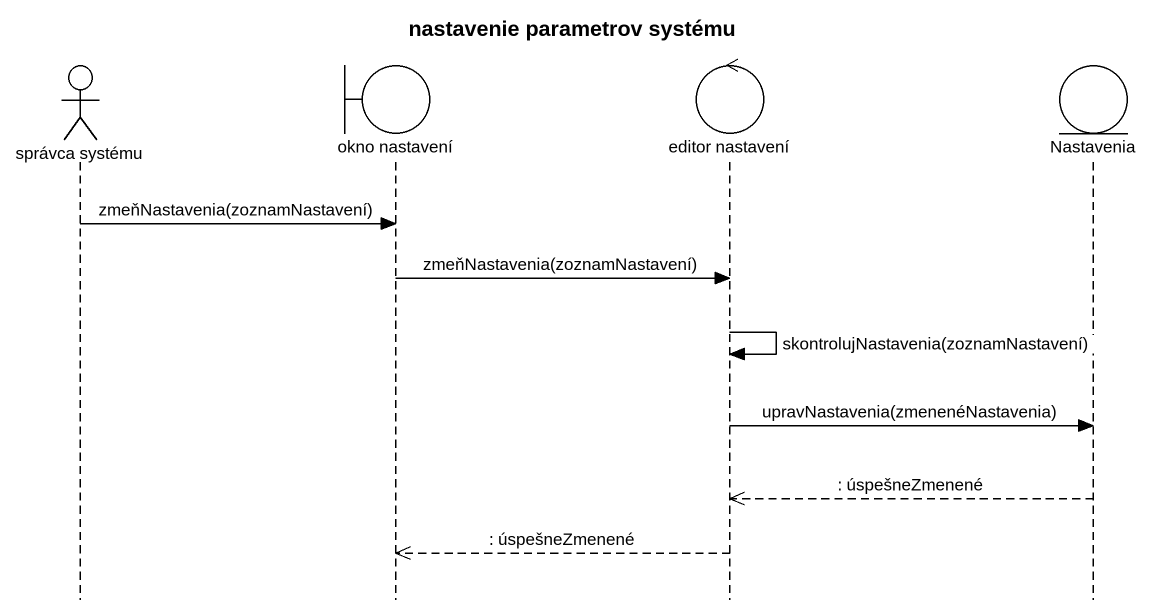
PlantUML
@startuml
title nastavenie parametrov systému
hide footbox
actor "správca systému" as správca_systému
boundary "okno nastavení" as okno_nastavení
control "editor nastavení" as editor_nastavení
entity Nastavenia

správca_systému -> okno_nastavení : zmeňNastavenia(zoznamNastavení)
okno_nastavení -> editor_nastavení : zmeňNastavenia(zoznamNastavení)
editor_nastavení -> editor_nastavení : skontrolujNastavenia(zoznamNastavení)
editor_nastavení -> Nastavenia : upravNastavenia(zmenenéNastavenia)
Nastavenia -->> editor_nastavení : : úspešneZmenené
editor_nastavení -->> okno_nastavení : : úspešneZmenené
@enduml
